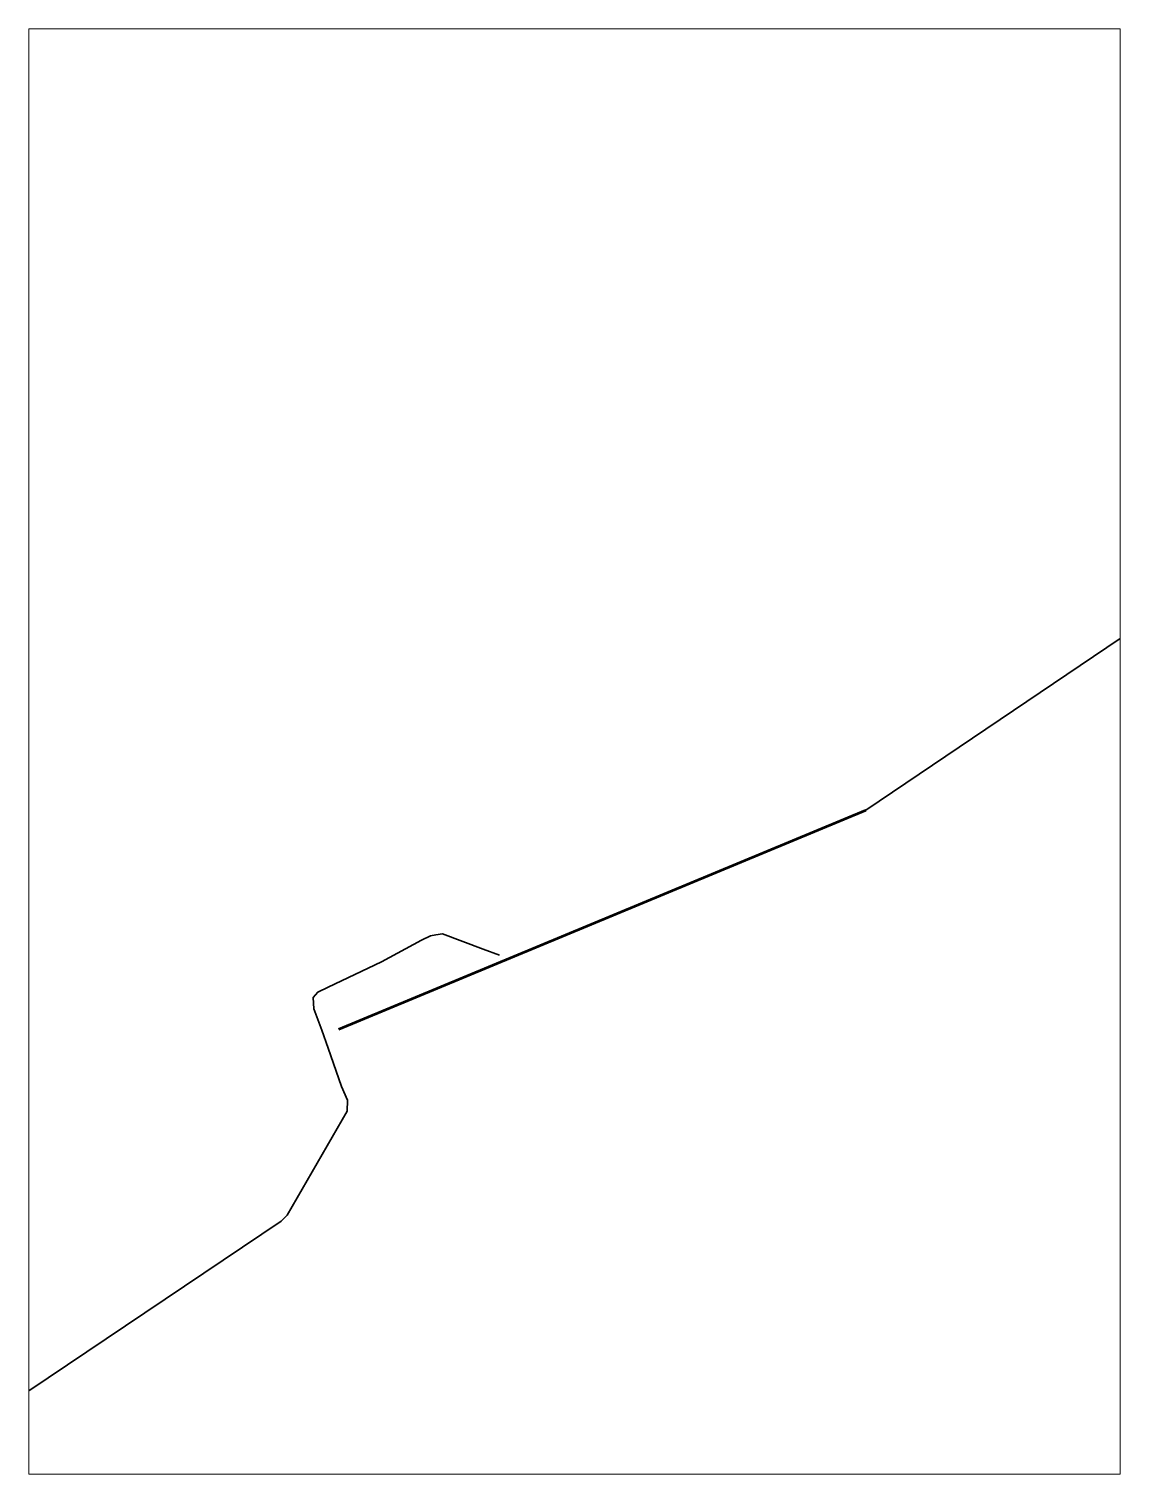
# Paper-space layout 'Layout1' of a CAD drawing. Header units: metres. Extents: x 1 to 193, y 2 to 256.
# The model-space entities are those that its viewports show. They can reach past a viewport. Long polylines and large blocks are cut down to what shows.
import ezdxf

# ---------------------------------------------------------------- set-up
doc = ezdxf.new("R2010")
doc.units = ezdxf.units.M
doc.layers.get('0').update_dxf_attribs({"lineweight": 25})
doc.layers.add('GEUL', color=4, linetype='Continuous', lineweight=35)
doc.layers.add('NET-GPS_DATA_GLASVEZEL_BUIS', color=30, linetype='Continuous', lineweight=50)

msp = doc.modelspace()

# ---------------------------------------------------------------- linework, layer by layer
at = {"layer": 'GEUL'}
msp.add_lwpolyline([(259697.02, 535939.13), (259867.55, 536054.08), (259870.81, 536056.52)], dxfattribs=at)
at = {"layer": 'GEUL', "linetype": 'Continuous'}
for points in [[(259660.59, 535924.68), (259658.95, 535925.28), (259654.89, 535926.8), (259654.25, 535926.7), (259653.71, 535926.62), (259652.81, 535926.18), (259648.83, 535924.01), (259643.54, 535921.49), (259642.49, 535921.01), (259642.05, 535920.47), (259642.11, 535919.36), (259642.88, 535917.21)], [(259638.86, 535898.24), (259639.45, 535898.82), (259645.42, 535909.18), (259645.44, 535910.25), (259644.86, 535911.63), (259643.51, 535915.43), (259642.88, 535917.21)], [(259538.55, 535832.56), (259560.11, 535847.08), (259567.17, 535851.22), (259567.7, 535850.99), (259572.53, 535853.82), (259603.18, 535874.22), (259638.86, 535898.24)]]:
    msp.add_lwpolyline(points, dxfattribs=at)

psp = doc.layouts.get("Layout1")

# ---------------------------------------------------------------- linework, layer by layer
at = {"layer": 'NET-GPS_DATA_GLASVEZEL_BUIS'}
psp.add_lwpolyline([(55.67, 79.97), (148.18, 118.45)], dxfattribs=at)

# ---------------------------------------------------------------- viewports
at = {"layer": '0'}
psp.add_viewport(center=(97.05, 128.72), size=(191.6, 253.678), view_center_point=(259668.04, 535944.95), view_height=143.786, dxfattribs=at)

doc.saveas('drawing.dxf')
